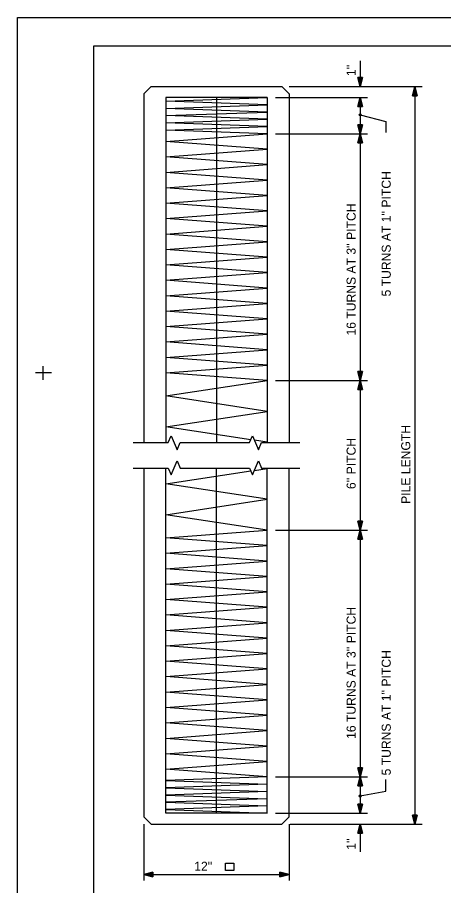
# Model space of a CAD drawing. Extents: x 0 to 22.2, y 0 to 16.7.
# Drawn here: x 0 to 3.94, y 6.72 to 14.74 of the extents above; entities that cross this region are included whole.
import ezdxf

# ---------------------------------------------------------------- set-up
doc = ezdxf.new("R2010")
doc.units = 0
for name, color, linetype in [('Dimension Lines', 7, 'Continuous'), ('Plan Sheet', 7, 'Continuous'), ('Plan Sheet CELL', 7, 'Continuous'), ('Plot Shape', 7, 'Continuous'), ('Rebar Lines', 7, 'Continuous'), ('sub prestressed concrete pile lines', 7, 'Continuous'), ('Text', 7, 'Continuous'), ('User Information Notes', 7, 'Continuous'), ('User Information Notes CELL', 7, 'Continuous')]:
    doc.layers.add(name, color=color, linetype=linetype)

msp = doc.modelspace()

# ---------------------------------------------------------------- linework, layer by layer
at = {"layer": 'Dimension Lines'}
for p, q in [((3.1666, 14.3386), (3.1666, 14.1006)), ((2.5118, 14.1006), (3.738, 14.1006)), ((3.671, 14.1006), (3.671, 7.2922)), ((2.3833, 14.0001), (3.2336, 14.0001)), ((3.1666, 14.0001), (3.1666, 13.6651)), ((2.3833, 13.6651), (3.2336, 13.6651)), ((3.1666, 13.6651), (3.1666, 11.3871)), ((2.3833, 11.3871), (3.2336, 11.3871)), ((3.1666, 11.3871), (3.1666, 10.0057)), ((2.3833, 10.0057), (3.2336, 10.0057)), ((3.1666, 10.0057), (3.1666, 7.7277)), ((2.3833, 7.7277), (3.2336, 7.7277)), ((3.1666, 7.7277), (3.1666, 7.3927)), ((2.3833, 7.3927), (3.2336, 7.3927)), ((1.169, 7.2922), (1.169, 6.7703)), ((2.509, 7.2922), (2.509, 6.7703)), ((2.5211, 7.2922), (3.738, 7.2922)), ((3.1666, 7.2922), (3.1666, 7.0368)), ((1.169, 6.8261), (2.509, 6.8261))]:
    msp.add_line(p, q, dxfattribs=at)
for points in [[(3.1666, 14.1844), (3.1708, 14.1844), (3.1666, 14.1006), (3.175, 14.1844), (3.1792, 14.1844), (3.1666, 14.1006), (3.1834, 14.1844), (3.1875, 14.1844), (3.1666, 14.1006), (3.1457, 14.1844), (3.1499, 14.1844), (3.1666, 14.1006), (3.154, 14.1844), (3.1582, 14.1844), (3.1666, 14.1006), (3.1624, 14.1844), (3.1875, 14.1844), (3.1457, 14.1844), (3.1666, 14.1006), (3.1875, 14.1844)], [(3.671, 14.0169), (3.6668, 14.0169), (3.671, 14.1006), (3.6627, 14.0169), (3.6585, 14.0169), (3.671, 14.1006), (3.6543, 14.0169), (3.6501, 14.0169), (3.671, 14.1006), (3.692, 14.0169), (3.6878, 14.0169), (3.671, 14.1006), (3.6836, 14.0169), (3.6794, 14.0169), (3.671, 14.1006), (3.6752, 14.0169), (3.6501, 14.0169), (3.692, 14.0169), (3.671, 14.1006), (3.6501, 14.0169)], [(3.1666, 13.9164), (3.1624, 13.9164), (3.1666, 14.0001), (3.1582, 13.9164), (3.154, 13.9164), (3.1666, 14.0001), (3.1499, 13.9164), (3.1457, 13.9164), (3.1666, 14.0001), (3.1875, 13.9164), (3.1834, 13.9164), (3.1666, 14.0001), (3.1792, 13.9164), (3.175, 13.9164), (3.1666, 14.0001), (3.1708, 13.9164), (3.1457, 13.9164), (3.1875, 13.9164), (3.1666, 14.0001), (3.1457, 13.9164)], [(3.1666, 13.8401), (3.4037, 13.7784), (3.4037, 13.6779)], [(3.1666, 13.7489), (3.1708, 13.7489), (3.1666, 13.6651), (3.175, 13.7489), (3.1792, 13.7489), (3.1666, 13.6651), (3.1834, 13.7489), (3.1875, 13.7489), (3.1666, 13.6651), (3.1457, 13.7489), (3.1499, 13.7489), (3.1666, 13.6651), (3.154, 13.7489), (3.1582, 13.7489), (3.1666, 13.6651), (3.1624, 13.7489), (3.1875, 13.7489), (3.1457, 13.7489), (3.1666, 13.6651), (3.1875, 13.7489)], [(3.1666, 13.5814), (3.1624, 13.5814), (3.1666, 13.6651), (3.1582, 13.5814), (3.154, 13.5814), (3.1666, 13.6651), (3.1499, 13.5814), (3.1457, 13.5814), (3.1666, 13.6651), (3.1875, 13.5814), (3.1834, 13.5814), (3.1666, 13.6651), (3.1792, 13.5814), (3.175, 13.5814), (3.1666, 13.6651), (3.1708, 13.5814), (3.1457, 13.5814), (3.1875, 13.5814), (3.1666, 13.6651), (3.1457, 13.5814)], [(3.1666, 11.4709), (3.1708, 11.4709), (3.1666, 11.3871), (3.175, 11.4709), (3.1792, 11.4709), (3.1666, 11.3871), (3.1834, 11.4709), (3.1875, 11.4709), (3.1666, 11.3871), (3.1457, 11.4709), (3.1499, 11.4709), (3.1666, 11.3871), (3.154, 11.4709), (3.1582, 11.4709), (3.1666, 11.3871), (3.1624, 11.4709), (3.1875, 11.4709), (3.1457, 11.4709), (3.1666, 11.3871), (3.1875, 11.4709)], [(3.1666, 11.3034), (3.1624, 11.3034), (3.1666, 11.3871), (3.1582, 11.3034), (3.154, 11.3034), (3.1666, 11.3871), (3.1499, 11.3034), (3.1457, 11.3034), (3.1666, 11.3871), (3.1875, 11.3034), (3.1834, 11.3034), (3.1666, 11.3871), (3.1792, 11.3034), (3.175, 11.3034), (3.1666, 11.3871), (3.1708, 11.3034), (3.1457, 11.3034), (3.1875, 11.3034), (3.1666, 11.3871), (3.1457, 11.3034)], [(3.1666, 10.0895), (3.1708, 10.0895), (3.1666, 10.0057), (3.175, 10.0895), (3.1792, 10.0895), (3.1666, 10.0057), (3.1834, 10.0895), (3.1875, 10.0895), (3.1666, 10.0057), (3.1457, 10.0895), (3.1499, 10.0895), (3.1666, 10.0057), (3.154, 10.0895), (3.1582, 10.0895), (3.1666, 10.0057), (3.1624, 10.0895), (3.1875, 10.0895), (3.1457, 10.0895), (3.1666, 10.0057), (3.1875, 10.0895)], [(3.1666, 9.922), (3.1624, 9.922), (3.1666, 10.0057), (3.1582, 9.922), (3.154, 9.922), (3.1666, 10.0057), (3.1499, 9.922), (3.1457, 9.922), (3.1666, 10.0057), (3.1875, 9.922), (3.1834, 9.922), (3.1666, 10.0057), (3.1792, 9.922), (3.175, 9.922), (3.1666, 10.0057), (3.1708, 9.922), (3.1457, 9.922), (3.1875, 9.922), (3.1666, 10.0057), (3.1457, 9.922)], [(3.1666, 7.8115), (3.1708, 7.8115), (3.1666, 7.7277), (3.175, 7.8115), (3.1792, 7.8115), (3.1666, 7.7277), (3.1834, 7.8115), (3.1875, 7.8115), (3.1666, 7.7277), (3.1457, 7.8115), (3.1499, 7.8115), (3.1666, 7.7277), (3.154, 7.8115), (3.1582, 7.8115), (3.1666, 7.7277), (3.1624, 7.8115), (3.1875, 7.8115), (3.1457, 7.8115), (3.1666, 7.7277), (3.1875, 7.8115)], [(3.1666, 7.644), (3.1624, 7.644), (3.1666, 7.7277), (3.1582, 7.644), (3.154, 7.644), (3.1666, 7.7277), (3.1499, 7.644), (3.1457, 7.644), (3.1666, 7.7277), (3.1875, 7.644), (3.1834, 7.644), (3.1666, 7.7277), (3.1792, 7.644), (3.175, 7.644), (3.1666, 7.7277), (3.1708, 7.644), (3.1457, 7.644), (3.1875, 7.644), (3.1666, 7.7277), (3.1457, 7.644)], [(3.1666, 7.5516), (3.4039, 7.5971), (3.4039, 7.7025)], [(3.1666, 7.4765), (3.1708, 7.4765), (3.1666, 7.3927), (3.175, 7.4765), (3.1792, 7.4765), (3.1666, 7.3927), (3.1834, 7.4765), (3.1875, 7.4765), (3.1666, 7.3927), (3.1457, 7.4765), (3.1499, 7.4765), (3.1666, 7.3927), (3.154, 7.4765), (3.1582, 7.4765), (3.1666, 7.3927), (3.1624, 7.4765), (3.1875, 7.4765), (3.1457, 7.4765), (3.1666, 7.3927), (3.1875, 7.4765)], [(3.671, 7.376), (3.6752, 7.376), (3.671, 7.2922), (3.6794, 7.376), (3.6836, 7.376), (3.671, 7.2922), (3.6878, 7.376), (3.692, 7.376), (3.671, 7.2922), (3.6501, 7.376), (3.6543, 7.376), (3.671, 7.2922), (3.6585, 7.376), (3.6627, 7.376), (3.671, 7.2922), (3.6668, 7.376), (3.692, 7.376), (3.6501, 7.376), (3.671, 7.2922), (3.692, 7.376)], [(3.1666, 7.2085), (3.1624, 7.2085), (3.1666, 7.2922), (3.1582, 7.2085), (3.154, 7.2085), (3.1666, 7.2922), (3.1499, 7.2085), (3.1457, 7.2085), (3.1666, 7.2922), (3.1875, 7.2085), (3.1834, 7.2085), (3.1666, 7.2922), (3.1792, 7.2085), (3.175, 7.2085), (3.1666, 7.2922), (3.1708, 7.2085), (3.1457, 7.2085), (3.1875, 7.2085), (3.1666, 7.2922), (3.1457, 7.2085)], [(1.2527, 6.8261), (1.2527, 6.8303), (1.169, 6.8261), (1.2527, 6.8345), (1.2527, 6.8387), (1.169, 6.8261), (1.2527, 6.8429), (1.2527, 6.8471), (1.169, 6.8261), (1.2527, 6.8052), (1.2527, 6.8094), (1.169, 6.8261), (1.2527, 6.8136), (1.2527, 6.8178), (1.169, 6.8261), (1.2527, 6.822), (1.2527, 6.8471), (1.2527, 6.8052), (1.169, 6.8261), (1.2527, 6.8471)], [(2.4252, 6.8261), (2.4252, 6.822), (2.509, 6.8261), (2.4252, 6.8178), (2.4252, 6.8136), (2.509, 6.8261), (2.4252, 6.8094), (2.4252, 6.8052), (2.509, 6.8261), (2.4252, 6.8471), (2.4252, 6.8429), (2.509, 6.8261), (2.4252, 6.8387), (2.4252, 6.8345), (2.509, 6.8261), (2.4252, 6.8303), (2.4252, 6.8052), (2.4252, 6.8471), (2.509, 6.8261), (2.4252, 6.8052)]]:
    msp.add_lwpolyline(points, dxfattribs=at)
for centre in [(3.1666, 13.8401), (3.1666, 7.5516)]:
    msp.add_circle(centre, 0.0103, dxfattribs=at)
at = {"layer": 'Plan Sheet'}
for p, q in [((0, 14.74), (0, 14.74)), ((0.2395, 11.3937), (0.2395, 11.5209)), ((0.1679, 11.4611), (0.3151, 11.4611))]:
    msp.add_line(p, q, dxfattribs=at)
at = {"layer": 'Plan Sheet CELL'}
for p, q in [((0.7062, 14.4761), (22.1464, 14.4761)), ((0.7062, 0.4061), (0.7062, 14.4761)), ((0.2395, 11.3937), (0.2395, 11.5209)), ((0.1679, 11.4611), (0.3151, 11.4611))]:
    msp.add_line(p, q, dxfattribs=at)
at = {"layer": 'Plot Shape'}
msp.add_lwpolyline([(0, 14.74), (22.1523, 14.74), (22.1523, 0), (0, 0)], close=True, dxfattribs=at)
at = {"layer": 'Rebar Lines'}
for p, q in [((1.37, 14.0001), (1.37, 10.8137)), ((1.839, 14.0001), (1.839, 10.8137)), ((2.308, 14.0001), (2.308, 10.8137)), ((1.37, 7.3927), (1.37, 10.5792)), ((1.839, 7.3927), (1.839, 10.5792)), ((2.308, 7.3927), (2.308, 10.5792))]:
    msp.add_line(p, q, dxfattribs=at)
for points in [[(2.308, 13.6651), (2.308, 13.6651), (1.37, 13.6986), (2.308, 13.7321), (1.37, 13.7656), (2.308, 13.7991), (1.37, 13.8326), (2.308, 13.8661), (1.37, 13.8996), (2.308, 13.9331), (1.37, 13.9666), (2.308, 14.0001), (1.37, 14.0001)], [(2.308, 12.5261), (1.37, 12.5973), (2.308, 12.6685), (1.37, 12.7397), (2.308, 12.8109), (1.37, 12.8821), (2.308, 12.9532), (1.37, 13.0244), (2.308, 13.0956), (1.37, 13.1668), (2.308, 13.238), (1.37, 13.3092), (2.308, 13.3804), (1.37, 13.4516), (2.308, 13.5227), (1.37, 13.5939), (2.308, 13.6651)], [(2.308, 11.3871), (1.37, 11.4583), (2.308, 11.5295), (1.37, 11.6007), (2.308, 11.6719), (1.37, 11.7431), (2.308, 11.8142), (1.37, 11.8854), (2.308, 11.9566), (1.37, 12.0278), (2.308, 12.099), (1.37, 12.1702), (2.308, 12.2414), (1.37, 12.3126), (2.308, 12.3837), (1.37, 12.4549), (2.308, 12.5261)], [(2.1554, 10.8408), (1.37, 10.96), (2.308, 11.1024), (1.37, 11.2447), (2.308, 11.3871), (2.308, 11.3871)], [(2.308, 10.8176), (2.1899, 10.8356)], [(2.308, 10.0057), (1.37, 10.1481), (2.308, 10.2905), (1.37, 10.4329), (2.1554, 10.5521)], [(2.1899, 10.5573), (2.308, 10.5752)], [(2.308, 8.8667), (1.37, 8.9379), (2.308, 9.0091), (1.37, 9.0803), (2.308, 9.1515), (1.37, 9.2227), (2.308, 9.2939), (1.37, 9.3651), (2.308, 9.4362), (1.37, 9.5074), (2.308, 9.5786), (1.37, 9.6498), (2.308, 9.721), (1.37, 9.7922), (2.308, 9.8634), (1.37, 9.9346), (2.308, 10.0057)], [(2.308, 7.7277), (1.37, 7.7989), (2.308, 7.8701), (1.37, 7.9413), (2.308, 8.0125), (1.37, 8.0837), (2.308, 8.1549), (1.37, 8.2261), (2.308, 8.2972), (1.37, 8.3684), (2.308, 8.4396), (1.37, 8.5108), (2.308, 8.582), (1.37, 8.6532), (2.308, 8.7244), (1.37, 8.7956), (2.308, 8.8667)], [(2.308, 7.7277), (2.308, 7.7277), (1.37, 7.6942), (2.308, 7.6607), (1.37, 7.6272), (2.308, 7.5937), (1.37, 7.5602), (2.308, 7.5267), (1.37, 7.4932), (2.308, 7.4597), (1.37, 7.4262), (2.308, 7.3927), (1.37, 7.3927)]]:
    msp.add_lwpolyline(points, dxfattribs=at)
at = {"layer": 'sub prestressed concrete pile lines'}
for p, q in [((1.169, 14.0336), (1.236, 14.1006)), ((1.169, 14.0336), (1.169, 10.8137)), ((1.236, 14.1006), (2.442, 14.1006)), ((2.442, 14.1006), (2.509, 14.0336)), ((2.509, 14.0336), (2.509, 10.8137)), ((1.0685, 10.8137), (1.3464, 10.8137)), ((1.551, 10.8137), (2.0969, 10.8137)), ((2.3015, 10.8137), (2.6095, 10.8137)), ((1.0685, 10.5792), (1.3464, 10.5792)), ((1.169, 10.5792), (1.169, 7.3592)), ((1.551, 10.5792), (2.0969, 10.5792)), ((2.3015, 10.5792), (2.6095, 10.5792)), ((2.509, 7.3592), (2.509, 10.5792)), ((1.169, 7.3592), (1.236, 7.2922)), ((2.442, 7.2922), (2.509, 7.3592)), ((1.236, 7.2922), (2.442, 7.2922))]:
    msp.add_line(p, q, dxfattribs=at)
for points in [[(1.3464, 10.8137), (1.3925, 10.8137), (1.4218, 10.8776), (1.4765, 10.7467), (1.5041, 10.8137), (1.551, 10.8137)], [(2.0969, 10.8137), (2.143, 10.8137), (2.1723, 10.8776), (2.227, 10.7467), (2.2546, 10.8137), (2.3015, 10.8137)], [(1.3464, 10.5792), (1.3925, 10.5792), (1.4218, 10.5153), (1.4765, 10.6462), (1.5041, 10.5792), (1.551, 10.5792)], [(2.0969, 10.5792), (2.143, 10.5792), (2.1723, 10.5153), (2.227, 10.6462), (2.2546, 10.5792), (2.3015, 10.5792)]]:
    msp.add_lwpolyline(points, dxfattribs=at)
at = {"layer": 'Text'}
msp.add_lwpolyline([(1.9235, 6.8635), (1.9235, 6.9326), (1.9994, 6.9326), (1.9994, 6.8635)], close=True, dxfattribs=at)
at = {"layer": 'User Information Notes'}
msp.add_line((0.7062, 14.4761), (0.7062, 14.4761), dxfattribs=at)
at = {"layer": 'User Information Notes CELL'}
msp.add_line((0.7062, 14.4761), (0.7062, 14.4761), dxfattribs=at)

# ---------------------------------------------------------------- texts
at = {"layer": 'Text'}
for s, p in [("1''", (3.1247, 14.1983)), ("5 TURNS AT 1'' PITCH", (3.4488, 12.1635)), ("16 TURNS AT 3'' PITCH", (3.1247, 11.8026)), ('PILE LENGTH', (3.6292, 10.2487)), ("6'' PITCH", (3.1247, 10.3849)), ("16 TURNS AT 3'' PITCH", (3.1247, 8.0786)), ("5 TURNS AT 1'' PITCH", (3.4488, 7.7415)), ("1''", (3.1247, 7.0555))]:
    msp.add_text(s, height=0.08375, rotation=90, dxfattribs=at).set_placement(p)
msp.add_text("12''", height=0.08375, dxfattribs=at).set_placement((1.6339, 6.8608))

doc.saveas('drawing.dxf')
